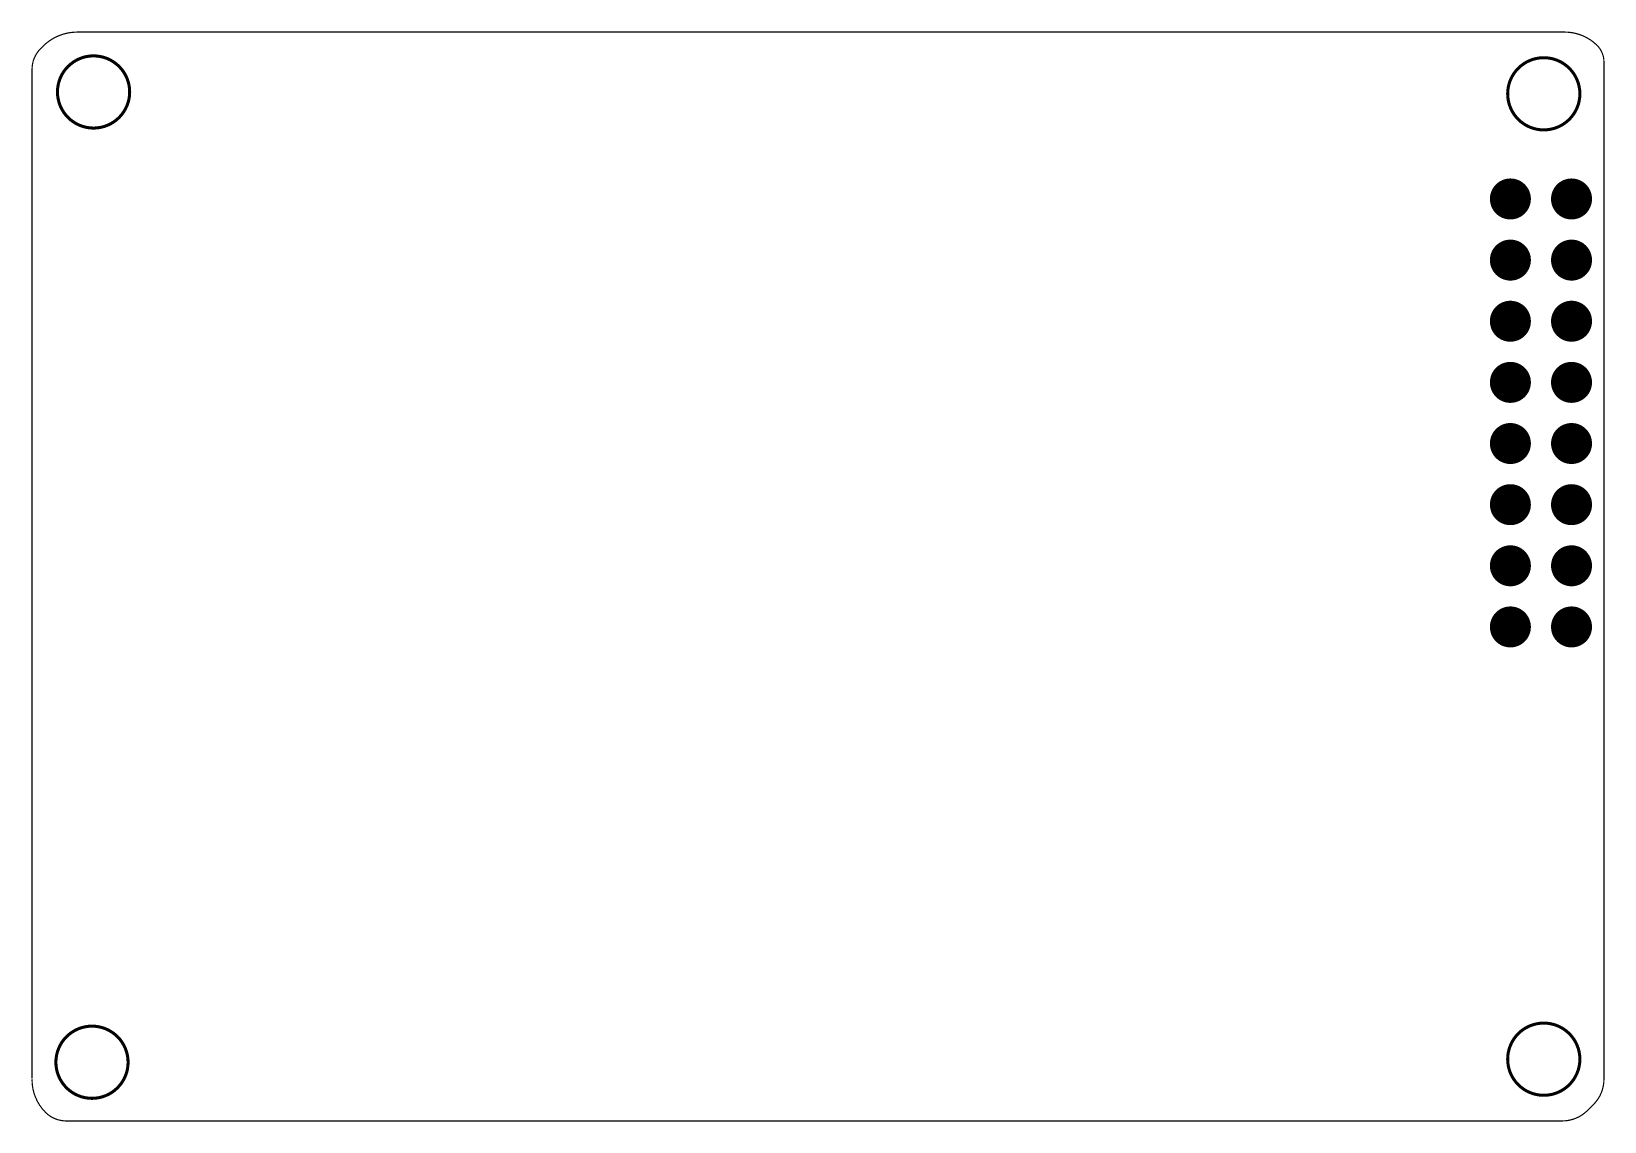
# Model space of a CAD drawing. Extents: x -31.3 to 34.1, y 47.3 to 92.6.
import ezdxf

# ---------------------------------------------------------------- set-up
doc = ezdxf.new("R2010")
doc.units = 0
doc.header["$MEASUREMENT"] = 0
for name, color, linetype in [('BOTTOMSOLDER', 6, 'CONTINUOUS'), ('KEEPOUTLAYER', 6, 'CONTINUOUS'), ('MULTILAYER', 9, 'CONTINUOUS'), ('TOPSOLDER', 216, 'CONTINUOUS')]:
    doc.layers.add(name, color=color, linetype=linetype)

msp = doc.modelspace()

# ---------------------------------------------------------------- linework, layer by layer
at = {"layer": 'BOTTOMSOLDER', "const_width": 0.852}
for points in [[(29.725, 85.597, 1), (30.576, 85.597, 1)], [(32.265, 85.597, 1), (33.116, 85.597, 1)], [(29.725, 83.057, 1), (30.576, 83.057, 1)], [(32.265, 83.057, 1), (33.116, 83.057, 1)], [(29.725, 80.517, 1), (30.576, 80.517, 1)], [(32.265, 80.517, 1), (33.116, 80.517, 1)], [(29.725, 77.977, 1), (30.576, 77.977, 1)], [(32.265, 77.977, 1), (33.116, 77.977, 1)], [(29.725, 75.437, 1), (30.576, 75.437, 1)], [(32.265, 75.437, 1), (33.116, 75.437, 1)], [(29.725, 72.897, 1), (30.576, 72.897, 1)], [(32.265, 72.897, 1), (33.116, 72.897, 1)], [(29.725, 70.357, 1), (30.576, 70.357, 1)], [(32.265, 70.357, 1), (33.116, 70.357, 1)], [(29.725, 67.817, 1), (30.576, 67.817, 1)], [(32.265, 67.817, 1), (33.116, 67.817, 1)]]:
    msp.add_lwpolyline(points, format="xyb", close=True, dxfattribs=at)
at = {"layer": 'KEEPOUTLAYER', "const_width": 0.05}
for points in [[(-30.818, 91.938, -0.198912), (-29.387, 92.531)], [(32.408, 92.531, -0.198912), (33.757, 91.972)], [(-31.267, 90.987, -0.198912), (-30.911, 91.845)], [(33.757, 91.972, -0.198912), (34.037, 91.298)], [(-30.708, 47.649, -0.198912), (-31.267, 48.998)], [(34.037, 49.022, -0.198912), (33.605, 47.979)], [(33.35, 47.725, -0.198912), (32.31, 47.294)], [(-29.849, 47.294, -0.198912), (-30.708, 47.649)]]:
    msp.add_lwpolyline(points, format="xyb", dxfattribs=at)
at = {"layer": 'KEEPOUTLAYER'}
for points, const_width in [([(-29.387, 92.531), (31.979, 92.531)], 0.05), ([(31.979, 92.531), (32.408, 92.531)], 0.05), ([(31.979, 92.531), (32.061, 92.531)], 0.0254), ([(-30.911, 91.845), (-30.818, 91.938)], 0.05), ([(-31.267, 90.397), (-31.267, 90.987)], 0.05), ([(34.037, 90.702), (34.037, 91.298)], 0.05), ([(34.037, 90.702), (34.037, 90.951)], 0.0254), ([(-31.267, 49.072), (-31.267, 90.397)], 0.05), ([(34.037, 49.022), (34.037, 90.702)], 0.05), ([(34.037, 49.022), (34.037, 49.707)], 0.0254), ([(-31.267, 48.998), (-31.267, 49.072)], 0.0254), ([(33.35, 47.725), (33.605, 47.979)], 0.05), ([(-29.895, 47.294), (32.31, 47.294)], 0.05), ([(-29.849, 47.294), (-29.717, 47.294)], 0.0254), ([(30.811, 47.294), (31.949, 47.294)], 0.0254)]:
    msp.add_lwpolyline(points, dxfattribs=dict(at, const_width=const_width))
for points, const_width in [([(-29.4, 92.531, 1), (-29.375, 92.531, 1)], 0.025), ([(32.396, 92.531, 1), (32.421, 92.531, 1)], 0.025), ([(-30.924, 91.845, 1), (-30.899, 91.845, 1)], 0.025), ([(-30.83, 91.938, 1), (-30.805, 91.938, 1)], 0.025), ([(-27.212, 90.042, 1), (-30.212, 90.042, 1)], 0.127), ([(33.037, 89.966, 1), (30.037, 89.966, 1)], 0.127), ([(33.745, 91.972, 1), (33.77, 91.972, 1)], 0.025), ([(33.745, 91.972, 1), (33.77, 91.972, 1)], 0.025), ([(-31.279, 90.987, 1), (-31.254, 90.987, 1)], 0.025), ([(34.024, 91.298, 1), (34.049, 91.298, 1)], 0.025), ([(-30.244, 90.042, 1), (-30.18, 90.042, 1)], 0.0635), ([(30.005, 89.966, 1), (30.068, 89.966, 1)], 0.0635), ([(33.005, 89.966, 1), (33.068, 89.966, 1)], 0.0635), ([(-27.277, 49.732, 1), (-30.277, 49.732, 1)], 0.127), ([(33.037, 49.859, 1), (30.037, 49.859, 1)], 0.127), ([(-30.309, 49.732, 1), (-30.246, 49.732, 1)], 0.0635), ([(30.005, 49.859, 1), (30.068, 49.859, 1)], 0.0635), ([(33.005, 49.859, 1), (33.068, 49.859, 1)], 0.0635), ([(-31.279, 48.998, 1), (-31.254, 48.998, 1)], 0.025), ([(34.024, 49.022, 1), (34.049, 49.022, 1)], 0.025), ([(33.338, 47.725, 1), (33.363, 47.725, 1)], 0.025), ([(33.592, 47.979, 1), (33.617, 47.979, 1)], 0.025), ([(-30.72, 47.649, 1), (-30.695, 47.649, 1)], 0.025), ([(-30.72, 47.649, 1), (-30.695, 47.649, 1)], 0.025), ([(-29.862, 47.294, 1), (-29.837, 47.294, 1)], 0.025), ([(32.297, 47.294, 1), (32.322, 47.294, 1)], 0.025)]:
    msp.add_lwpolyline(points, format="xyb", close=True, dxfattribs=dict(at, const_width=const_width))
at = {"layer": 'MULTILAYER', "const_width": 0.75}
for points in [[(29.776, 85.597, 1), (30.526, 85.597, 1)], [(32.316, 85.597, 1), (33.066, 85.597, 1)], [(29.776, 83.057, 1), (30.526, 83.057, 1)], [(32.316, 83.057, 1), (33.066, 83.057, 1)], [(29.776, 80.517, 1), (30.526, 80.517, 1)], [(32.316, 80.517, 1), (33.066, 80.517, 1)], [(29.776, 77.977, 1), (30.526, 77.977, 1)], [(32.316, 77.977, 1), (33.066, 77.977, 1)], [(29.776, 75.437, 1), (30.526, 75.437, 1)], [(32.316, 75.437, 1), (33.066, 75.437, 1)], [(29.776, 72.897, 1), (30.526, 72.897, 1)], [(32.316, 72.897, 1), (33.066, 72.897, 1)], [(29.776, 70.357, 1), (30.526, 70.357, 1)], [(32.316, 70.357, 1), (33.066, 70.357, 1)], [(29.776, 67.817, 1), (30.526, 67.817, 1)], [(32.316, 67.817, 1), (33.066, 67.817, 1)]]:
    msp.add_lwpolyline(points, format="xyb", close=True, dxfattribs=at)
at = {"layer": 'TOPSOLDER', "const_width": 0.852}
for points in [[(29.725, 85.597, 1), (30.576, 85.597, 1)], [(32.265, 85.597, 1), (33.116, 85.597, 1)], [(29.725, 83.057, 1), (30.576, 83.057, 1)], [(32.265, 83.057, 1), (33.116, 83.057, 1)], [(29.725, 80.517, 1), (30.576, 80.517, 1)], [(32.265, 80.517, 1), (33.116, 80.517, 1)], [(29.725, 77.977, 1), (30.576, 77.977, 1)], [(32.265, 77.977, 1), (33.116, 77.977, 1)], [(29.725, 75.437, 1), (30.576, 75.437, 1)], [(32.265, 75.437, 1), (33.116, 75.437, 1)], [(29.725, 72.897, 1), (30.576, 72.897, 1)], [(32.265, 72.897, 1), (33.116, 72.897, 1)], [(29.725, 70.357, 1), (30.576, 70.357, 1)], [(32.265, 70.357, 1), (33.116, 70.357, 1)], [(29.725, 67.817, 1), (30.576, 67.817, 1)], [(32.265, 67.817, 1), (33.116, 67.817, 1)]]:
    msp.add_lwpolyline(points, format="xyb", close=True, dxfattribs=at)

doc.saveas('drawing.dxf')
